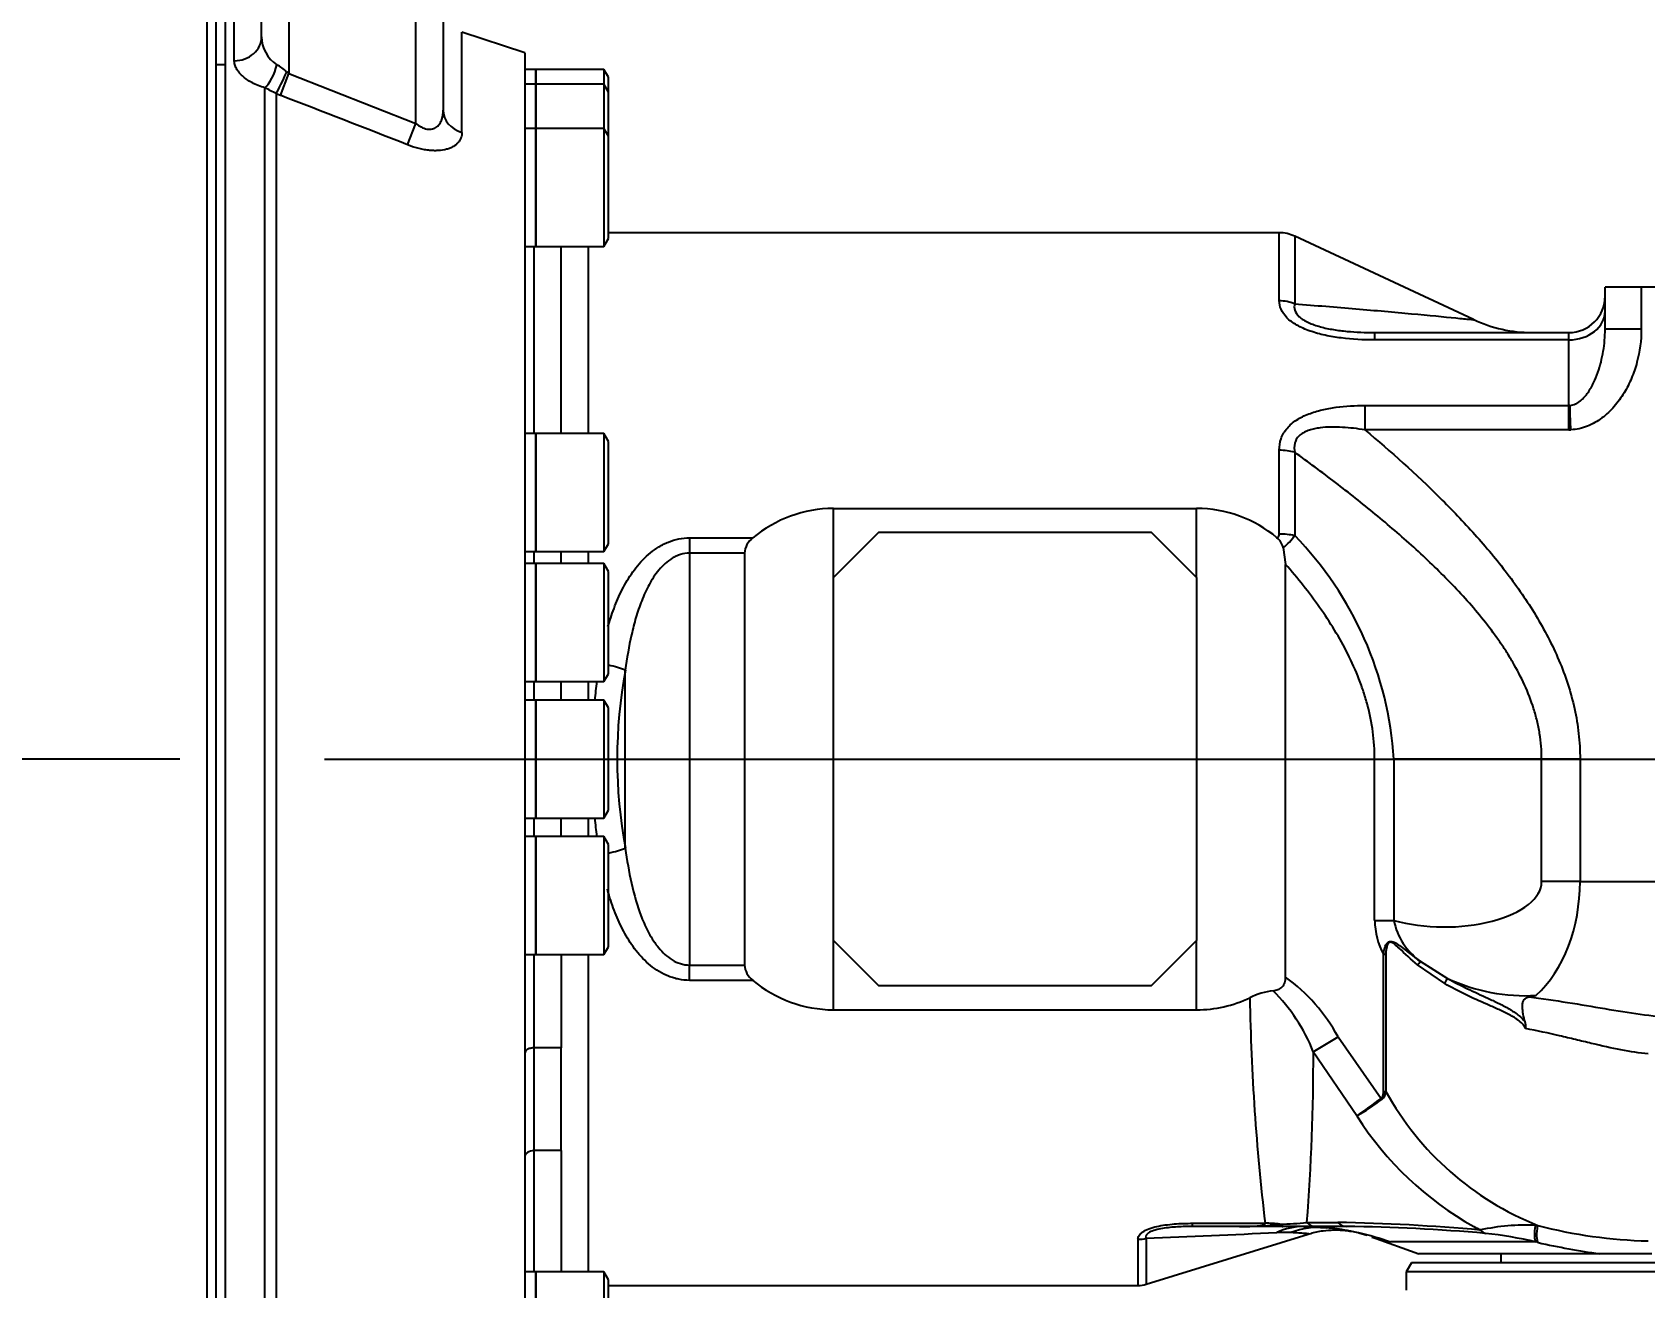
# Model space of a CAD drawing. Header units: millimetres. Extents: x 10462777 to 22643323, y 453826 to 1389191.
# Drawn here: x 11299085.8 to 11299266.3, y 583375.2 to 583515.8 of the extents above; entities that cross this region are included whole.
import ezdxf

# ---------------------------------------------------------------- set-up
doc = ezdxf.new("R2010")
doc.units = ezdxf.units.MM
doc.header["$LTSCALE"] = 200
doc.header["$MEASUREMENT"] = 0
doc.header["$PDMODE"] = 35
doc.header["$PDSIZE"] = -5
doc.linetypes.add('CENTER2', pattern=[1.125, 0.75, -0.125, 0.125, -0.125])
doc.linetypes.add('PHANTOM', pattern=[2.5, 1.25, -0.25, 0.25, -0.25, 0.25, -0.25])
doc.layers.get('0').update_dxf_attribs({"linetype": 'CONTINUOUS'})
doc.layers.get('DEFPOINTS').update_dxf_attribs({"linetype": 'CONTINUOUS'})
for name, color, linetype in [('$DDT_AUDIT_GENERATED_(276)', 7, 'CONTINUOUS'), ('A290-7324-X541', 7, 'CONTINUOUS'), ('A290-7329-X501', 7, 'CONTINUOUS'), ('DV1_DEFAULT', 7, 'CONTINUOUS'), ('LIBRL_A6-BA-8X35', 7, 'CONTINUOUS'), ('LIBRL_A97L-0001-', 7, 'CONTINUOUS')]:
    doc.layers.add(name, color=color, linetype=linetype)
doc.layers.add('LAYOUT', color=8, linetype='CONTINUOUS', lineweight=25)
doc.styles.get("Standard").update_dxf_attribs({"font": 'SYMBOL'})
doc.dimstyles.new('DS ROBOTEC', dxfattribs={"dimscale": 0, "dimtxt": 2.5, "dimasz": 2.5, "dimexe": 0.3, "dimexo": 0.3, "dimgap": 0.5, "dimtad": 1, "dimzin": 9, "dimdsep": 46, "dimtxsty": 'Standard', "dimblk": 'OPEN', "dimcen": 0, "dimclrd": 4, "dimclre": 4, "dimclrt": 110, "dimazin": 2, "dimtm": 1.5, "dimtfac": 1, "dimtmove": 0, "dimatfit": 3, "dimldrblk": 'OPEN', "dimfxl": 1, "dimtfill": 1, "dimtolj": 1, "dimlwd": -1, "dimlwe": -1, "dimarcsym": 0})

# ---------------------------------------------------------------- blocks, each defined once
blk = doc.blocks.new('r710ic')
at = {"layer": 'LAYOUT', "color": 3}
blk.add_circle((272041.37, 104232.63), 2050.12, dxfattribs=at)
blk = doc.blocks.new('A$C7DA30AB0')
at = {"layer": '$DDT_AUDIT_GENERATED_(276)', "color": 7, "linetype": 'Continuous', "ltscale": 25.4}
for p, q in [((4420.96, 2937.59, 0), (4420.96, 3114.38, 0)), ((4421.97, 2938.18, 0), (4421.97, 3113.79, 0)), ((4422.99, 3103.71, 0), (4421.97, 3103.71, 0)), ((4555.76, 2969.6, 0), (4555.17, 2968.58, 0)), ((4731.16, 2969.6, 0), (4555.76, 2969.6, 0)), ((4565.74, 2970.61, 0), (4565.74, 2969.6, 0)), ((4555.17, 2968.58, 0), (4555.17, 2966.55, 0)), ((4729.15, 2968.58, 0), (4555.17, 2968.58, 0))]:
    blk.add_line(p, q, dxfattribs=at)
at = {"layer": 'A290-7324-X541', "color": 7, "linetype": 'Continuous', "ltscale": 25.4}
for p, q in [((4496.14, 3051.39, 0), (4491.06, 3046.31, 0)), ((4496.14, 3051.39, 0), (4526.62, 3051.39, 0)), ((4531.7, 3046.31, 0), (4526.62, 3051.39, 0)), ((4491.06, 3005.67, 0), (4491.06, 3046.31, 0)), ((4531.7, 3046.31, 0), (4531.7, 3005.67, 0)), ((4491.06, 3005.67, 0), (4496.14, 3000.59, 0)), ((4526.62, 3000.59, 0), (4531.7, 3005.67, 0)), ((4526.62, 3000.59, 0), (4496.14, 3000.59, 0))]:
    blk.add_line(p, q, dxfattribs=at)
at = {"layer": 'A290-7329-X501', "color": 7, "linetype": 'Continuous', "ltscale": 25.4}
for p, q in [((4427.05, 3106.86, 0), (4427.05, 3114.38, 0)), ((4430.1, 3114.38, 0), (4430.1, 3102.74, 0)), ((4444.32, 3097.14, 0), (4444.32, 3114.38, 0)), ((4447.37, 3114.38, 0), (4447.37, 3098.65, 0)), ((4422.99, 3109.99, 0), (4422.99, 2941.98, 0)), ((4424, 3104.16, 0), (4424, 3109.99, 0)), ((4449.47, 3096.15, 0), (4449.47, 3107.36, 0)), ((4456.52, 3105.04, 0), (4449.47, 3107.36, 0)), ((4456.52, 3105.04, 0), (4456.52, 2946.93, 0)), ((4429.15, 3100.29, 0), (4430.1, 3102.74, 0)), ((4429.87, 3102.93, 0), (4430.1, 3102.74, 0)), ((4430.1, 3102.74, 0), (4444.32, 3097.14, 0)), ((4427.42, 2950.84, 0), (4427.42, 3101.13, 0)), ((4428.69, 3100.48, 0), (4428.69, 2951.49, 0)), ((4429.15, 3100.29, 0), (4428.69, 3100.48, 0)), ((4443.37, 3094.76, 0), (4444.32, 3097.14, 0)), ((4540.96, 3084.91, 0), (4465.86, 3084.91, 0)), ((4540.96, 3077.29, 0), (4540.96, 3084.91, 0)), ((4542.68, 3084.53, 0), (4542.68, 3076.95, 0)), ((4562.71, 3075.19, 0), (4542.68, 3084.53, 0)), ((4457.53, 3083.38, 0), (4457.53, 3062.43, 0)), ((4460.58, 3062.43, 0), (4460.58, 3083.38, 0)), ((4463.63, 3062.43, 0), (4463.63, 3083.38, 0)), ((4581.47, 3078.82, 0), (4577.42, 3078.82, 0)), ((4577.42, 3074.11, 0), (4577.42, 3078.82, 0)), ((4643.46, 3078.82, 0), (4581.47, 3078.82, 0)), ((4581.47, 3078.82, 0), (4581.47, 3074.11, 0)), ((4551.6, 3073.74, 0), (4551.6, 3072.91, 0)), ((4551.6, 3073.74, 0), (4573.36, 3073.74, 0)), ((4573.36, 3072.91, 0), (4573.36, 3073.74, 0)), ((4581.47, 3074.11, 0), (4577.42, 3074.11, 0)), ((4573.36, 3072.91, 0), (4551.6, 3072.91, 0)), ((4573.36, 3065.57, 0), (4573.36, 3072.91, 0)), ((4550.53, 3065.57, 0), (4550.53, 3062.84, 0)), ((4550.53, 3065.57, 0), (4573.36, 3065.57, 0)), ((4573.36, 3062.84, 0), (4573.36, 3065.57, 0)), ((4573.6, 3062.85, 0), (4573.48, 3065.58, 0)), ((4573.36, 3062.84, 0), (4550.53, 3062.84, 0)), ((4540.96, 3051.17, 0), (4540.96, 3060.57, 0)), ((4542.68, 3060.34, 0), (4542.68, 3051.01, 0)), ((4491.06, 3046.31, 0), (4491.06, 3054.05, 0)), ((4491.06, 3054.05, 0), (4531.7, 3054.05, 0)), ((4531.7, 3046.31, 0), (4531.7, 3054.05, 0)), ((4474.95, 3050.75, 0), (4474.95, 3049.04, 0)), ((4474.95, 3050.75, 0), (4482.04, 3050.75, 0)), ((4457.53, 3049.22, 0), (4457.53, 3047.87, 0)), ((4460.58, 3047.87, 0), (4460.58, 3049.22, 0)), ((4463.63, 3047.87, 0), (4463.63, 3049.22, 0)), ((4474.95, 3049.04, 0), (4474.95, 3002.93, 0)), ((4481.11, 3049.04, 0), (4474.95, 3049.04, 0)), ((4481.11, 3049.04, 0), (4481.11, 3002.93, 0)), ((4541.39, 3049.66, 0), (4541.66, 3047.79, 0)), ((4541.66, 3001.58, 0), (4541.66, 3047.79, 0)), ((4467.76, 3016.01, 0), (4467.76, 3035.96, 0)), ((4457.53, 3034.67, 0), (4457.53, 3032.59, 0)), ((4460.58, 3032.59, 0), (4460.58, 3034.67, 0)), ((4463.63, 3032.59, 0), (4463.63, 3034.67, 0)), ((4551.63, 3025.99, 0), (4553.78, 3025.99, 0)), ((4551.63, 3007.93, 0), (4551.63, 3025.99, 0)), ((4553.78, 3025.99, 0), (4553.78, 3007.93, 0)), ((4570.32, 3025.99, 0), (4553.78, 3025.99, 0)), ((4574.62, 3025.99, 0), (4570.32, 3025.99, 0)), ((4570.32, 3012.27, 0), (4570.32, 3025.99, 0)), ((4574.62, 3025.99, 0), (4574.62, 3012.27, 0)), ((4457.53, 3019.38, 0), (4457.53, 3017.31, 0)), ((4460.58, 3017.31, 0), (4460.58, 3019.38, 0)), ((4463.63, 3017.31, 0), (4463.63, 3019.38, 0)), ((4574.62, 3012.27, 0), (4570.32, 3012.27, 0)), ((4574.62, 3012.27, 0), (4602.74, 3012.27, 0)), ((4551.63, 3007.93, 0), (4553.78, 3007.93, 0)), ((4491.06, 2997.92, 0), (4491.06, 3005.67, 0)), ((4531.7, 2997.92, 0), (4531.7, 3005.67, 0)), ((4457.53, 3004.1, 0), (4457.53, 2993.66, 0)), ((4460.58, 3004.1, 0), (4460.58, 2993.66, 0)), ((4463.63, 2968.59, 0), (4463.63, 3004.1, 0)), ((4552.88, 3004.1, 0), (4552.62, 3004.1, 0)), ((4552.62, 2988.78, 0), (4552.62, 3004.1, 0)), ((4552.88, 3004.1, 0), (4552.88, 2988.78, 0)), ((4556.73, 3003.35, 0), (4559.79, 3001.43, 0)), ((4474.95, 3002.93, 0), (4481.11, 3002.93, 0)), ((4474.95, 3001.22, 0), (4474.95, 3002.93, 0)), ((4559.47, 3000.86, 0), (4556.44, 3002.95, 0)), ((4482.04, 3001.22, 0), (4474.95, 3001.22, 0)), ((4491.06, 2997.92, 0), (4531.7, 2997.92, 0)), ((4544.76, 2993.23, 0), (4547.54, 2994.88, 0)), ((4547.54, 2994.88, 0), (4552.37, 2988.01, 0)), ((4460.58, 2993.66, 0), (4457.53, 2993.66, 0)), ((4457.53, 2993.66, 0), (4457.53, 2982.16, 0)), ((4460.58, 2982.16, 0), (4460.58, 2993.66, 0)), ((4549.64, 2986.05, 0), (4544.76, 2993.23, 0)), ((4552.62, 2988.78, 0), (4552.88, 2988.78, 0)), ((4552.45, 2987.89, 0), (4552.37, 2988.01, 0)), ((4457.53, 2982.16, 0), (4457.53, 2968.59, 0)), ((4460.58, 2982.16, 0), (4457.53, 2982.16, 0)), ((4460.58, 2982.16, 0), (4460.58, 2968.59, 0)), ((4526.04, 2967.2, 0), (4544.19, 2972.81, 0)), ((4531.26, 2973.66, 0), (4531.26, 2974.02, 0)), ((4531.26, 2974.02, 0), (4539.37, 2974.02, 0)), ((4536.52, 2973.66, 0), (4531.26, 2973.66, 0)), ((4541.36, 2973.66, 0), (4536.52, 2973.66, 0)), ((4542.25, 2972.98, 0), (4540.67, 2972.98, 0)), ((4545, 2973.66, 0), (4541.36, 2973.66, 0)), ((4543.67, 2973.66, 0), (4546.22, 2973.52, 0)), ((4544.04, 2974.12, 0), (4547.5, 2974.12, 0)), ((4548.46, 2973.66, 0), (4545, 2973.66, 0)), ((4551.38, 2972.46, 0), (4556.59, 2970.61, 0)), ((4569.62, 2973.79, 0), (4569.88, 2973.78, 0)), ((4525.14, 2972.23, 0), (4525.14, 2967.06, 0)), ((4526.04, 2972.36, 0), (4526.04, 2967.2, 0)), ((4569.68, 2971.93, 0), (4553.41, 2971.93, 0)), ((4569.93, 2971.87, 0), (4569.68, 2971.93, 0)), ((4576.82, 2970.61, 0), (4556.59, 2970.61, 0)), ((4582.66, 2970.61, 0), (4576.82, 2970.61, 0)), ((4465.86, 2967.06, 0), (4525.14, 2967.06, 0))]:
    blk.add_line(p, q, dxfattribs=at)
for centre, radius, start, end in [((4430.81, 3106.87, 0), 3.76, 180.2192, 236.9274), ((4424.81, 3097.06, 0), 7.75, 49.2476, 59.3587), ((4404.4, 3054.82, 0), 51.72, 61.9933, 63.5717), ((3670.33, 1129.6, 0), 2111.74, 68.52665, 68.94078), ((4540.96, 3080.85, 0), 4.06, 65, 90), ((4573.36, 3077.8, 0), 4.06, 270, 0), ((4569.21, 3088.98, 0), 15.24, 244.8075, 269.9936), ((4657.76, 3060.5, 0), 84.43, 176.5509, 178.4063), ((4572.43, 3090.13, 0), 27.3, 271.9441, 272.4487), ((4491.13, 3039.88, 0), 14.17, 90.2807, 129.9058), ((4531.65, 3039.93, 0), 14.12, 50.162, 89.7831), ((4483.35, 3048.92, 0), 2.25, 125.7003, 176.9393), ((4539.4, 3049.18, 0), 2.05, 13.3734, 50.7326), ((4537.24, 3054.89, 0), 6.68, 308.4193, 324.4644), ((4514.35, 3023.47, 0), 39.51, 3.6485, 44.1878), ((4521.71, 3025.99, 0), 54.86, 169.5276, 190.4724), ((4560, 3008.06, 0), 8.37, 180.889, 208.1805), ((4561, 3009.35, 0), 7.36, 191.1267, 234.5524), ((4483.35, 3003.05, 0), 2.25, 183.0607, 234.2997), ((4529.75, 2985.21, 0), 20.25, 28.5302, 53.9962), ((4568.5, 3020.19, 0), 20.69, 245.0861, 273.3574), ((4491.13, 3012.09, 0), 14.17, 230.0942, 269.7193), ((4541.38, 2991.66, 0), 8.47, 97.5682, 116.0386), ((4526.07, 2985.81, 0), 20.11, 21.6455, 45.1259), ((4559.98, 3042.5, 0), 44.05, 281.6686, 282.7737), ((4531.69, 3011.81, 0), 13.89, 270.0615, 295.4741), ((4792.96, 3003.93, 0), 255.35, 181.0455, 186.7265), ((4566.38, 2995.98, 0), 2.17, 355.6484, 15.555), ((4308.96, 2992.59, 0), 235.81, 355.5072, 0.1548), ((4551.6, 2988.85, 0), 1.28, 311.446, 356.7167), ((4582.36, 3005.06, 0), 33.67, 208.9093, 248.2376), ((4523.42, 3025.53, 0), 47.39, 303.5903, 307.649), ((4534.35, 3012.5, 0), 30.55, 300.0184, 306.327), ((4580.8, 3005.86, 0), 36.93, 212.4399, 240.6809), ((4426.22, 5473.53, 0), 2503.16, 272.28544, 272.62048), ((4536.73, 3009.22, 0), 35.56, 269.6554, 276.9439), ((4540.23, 3009.71, 0), 35.8, 271.2768, 276.1061), ((4543.91, 2948.07, 0), 25.56, 79.1177, 84.8025), ((4544.4, 2950.98, 0), 22.61, 74.5283, 84.856), ((4543.1, 2740.41, 0), 233.75, 84.9994, 88.9227), ((4545.47, 2756.1, 0), 217.59, 85.1076, 89.2142), ((4544.54, 2952.43, 0), 21.17, 78.6011, 79.3194), ((4544.54, 2952.43, 0), 21.17, 72.8735, 74.4013), ((4554.92, 2981.91, 0), 10.09, 249.1101, 261.3844), ((4606.13, 3056.28, 0), 93.33, 242.2823, 242.8069), ((4568.55, 2950.11, 0), 23.71, 87.409, 102.3414), ((4558.52, 2923.64, 0), 49.56, 76.9881, 83.6181), ((4583.43, 3025.55, 0), 53.51, 255.3266, 268.7286), ((4588.33, 3053.38, 0), 83.56, 257.2796, 262.0791), ((4525.14, 2970.11, 0), 3.05, 270, 287.1985)]:
    blk.add_arc(centre, radius, start, end, dxfattribs=at)
at = {"layer": 'A290-7329-X501', "color": 7, "linetype": 'CENTER2', "ltscale": 25.4}
blk.add_arc((4544.54, 2952.43, 0), 21.17, 74.4013, 75.6694, dxfattribs=at)
at = {"layer": 'A290-7329-X501', "color": 7, "linetype": 'Continuous', "ltscale": 25.4}
for centre, major_axis, ratio, start_param, end_param in [((4424, 3106.86, 0), (-3.05, 0), 0.884433, 1.570796, 3.141593), ((4427.42, 3103.72, 0), (-0.88, -2.92), 0.424441, 0.62059, 1.698863), ((4429.64, 3102.93, 0), (-1.22, -2.79), 0.069843, 0.534932, 1.601298), ((4450.42, 3098.65, 0), (3.05, 0), 0.8623, 3.141593, 4.395333), ((4540.96, 3073.75, 0), (4.06, 0), 0.870544, 1.134464, 1.570796), ((4573.36, 3076.15, 0), (4.06, 0), 0.796296, 4.712389, 6.283185), ((4540.96, 3058.18, 0), (4.06, 0), 0.586793, 1.134464, 1.570796), ((4540.96, 3049.44, 0), (-4.06, 0), 0.427401, 4.276057, 4.712389), ((4464.89, 3035.96, 0), (-4, 0.74), 0.178831, 3.943512, 4.499705), ((4518.84, 3025.99, 0), (0, -58.93), 0.931034, 4.564566, 4.600084), ((4518.84, 3025.99, 0), (0, -58.93), 0.931034, 4.824694, 4.860212), ((4464.89, 3016.01, 0), (-4, -0.74), 0.178831, 1.78348, 2.339673), ((4559.43, 3012.27, 0), (-10.89, 0), 0.466308, 1.025205, 3.141593), ((4563.72, 3012.27, 0), (0, -15.24), 0.714836, 0.582364, 1.570796), ((4556.3, 3002.95, 0), (0.629, 0.798), 0.11188, 4.800254, 5.3218), ((4559.43, 3000.86, 0), (0.503, 0.883), 0.036846, 4.733385, 5.444228), ((4457.53, 2981.44, 0), (1.02, 0), 0.707107, 1.570796, 3.141593), ((4539.37, 2965.06, 0), (10.15, 0.55), 0.881535, 1.3597, 1.523452), ((4543.67, 2963.5, 0), (0, -10.16), 0.822114, 3.141593, 3.509499), ((4541.36, 2975.69, 0), (0, -2.03), 0.332888, 5.7716, 6.283185), ((4545.26, 2963.41, 0), (1.23, 10.09), 0.930434, 0.02821, 0.453537), ((4545, 2975.69, 0), (0, -2.03), 0.747591, 5.60131, 6.283185), ((4543.32, 2943.18, 0), (0, 30.48), 0.994149, 5.943893, 6.187344), ((4548.46, 2975.69, 0), (0, -2.03), 0.747591, 5.60131, 6.283185), ((4564.41, 2974.87, 0), (-0.15, -2.03), 0.700139, 5.674139, 6.115296), ((4570.23, 2973.84, 0), (-0.44, -1.98), 0.289595, 4.801791, 6.080083), ((4570.48, 2973.78, 0), (-0.44, -1.98), 0.292414, 4.777405, 6.079216), ((4525.14, 2975.01, 0), (3.05, 0), 0.91221, 4.712389, 5.01256)]:
    blk.add_ellipse(centre, major_axis=major_axis, ratio=ratio, start_param=start_param, end_param=end_param, dxfattribs=at)
for points, knots in [([(4427.42, 3101.13, 0), (4426.88, 3101.29, 0), (4426.4, 3101.49, 0), (4425.77, 3101.83, 0), (4425.57, 3101.95, 0), (4425.21, 3102.2, 0), (4425.05, 3102.33, 0), (4424.75, 3102.6, 0), (4424.62, 3102.74, 0), (4424.4, 3103.02, 0), (4424.31, 3103.16, 0), (4424.16, 3103.44, 0), (4424.1, 3103.59, 0), (4424.02, 3103.88, 0), (4424, 3104.02, 0), (4424, 3104.16, 0)], [0, 0, 0, 0, 0.25, 0.25, 0.375, 0.375, 0.5, 0.5, 0.625, 0.625, 0.75, 0.75, 0.875, 0.875, 1, 1, 1, 1]), ([(4444.32, 3097.14, 0), (4444.51, 3097, 0), (4444.71, 3096.86, 0), (4445.13, 3096.64, 0), (4445.34, 3096.56, 0), (4445.67, 3096.5, 0), (4445.77, 3096.49, 0), (4445.98, 3096.49, 0), (4446.08, 3096.5, 0), (4446.27, 3096.55, 0), (4446.35, 3096.58, 0), (4446.52, 3096.66, 0), (4446.59, 3096.71, 0), (4446.8, 3096.87, 0), (4446.91, 3097, 0), (4447.09, 3097.29, 0), (4447.16, 3097.44, 0), (4447.33, 3097.93, 0), (4447.37, 3098.28, 0), (4447.37, 3098.65, 0)], [0, 0, 0, 0, 0.125, 0.125, 0.25, 0.25, 0.3125, 0.3125, 0.375, 0.375, 0.4375, 0.4375, 0.5, 0.5, 0.625, 0.625, 0.75, 0.75, 1, 1, 1, 1]), ([(4449.47, 3096.15, 0), (4449.47, 3095.94, 0), (4449.44, 3095.74, 0), (4449.33, 3095.45, 0), (4449.29, 3095.36, 0), (4449.18, 3095.18, 0), (4449.12, 3095.09, 0), (4448.91, 3094.84, 0), (4448.73, 3094.69, 0), (4448.41, 3094.5, 0), (4448.29, 3094.44, 0), (4448.04, 3094.34, 0), (4447.9, 3094.29, 0), (4447.48, 3094.17, 0), (4447.16, 3094.12, 0), (4446.64, 3094.1, 0), (4446.46, 3094.09, 0), (4446.1, 3094.11, 0), (4445.91, 3094.12, 0), (4445.53, 3094.17, 0), (4445.34, 3094.2, 0), (4444.94, 3094.27, 0), (4444.75, 3094.32, 0), (4444.15, 3094.47, 0), (4443.76, 3094.6, 0), (4443.37, 3094.76, 0)], [0, 0, 0, 0, 0.125, 0.125, 0.1875, 0.1875, 0.25, 0.25, 0.375, 0.375, 0.4375, 0.4375, 0.5, 0.5, 0.625, 0.625, 0.6875, 0.6875, 0.75, 0.75, 0.8125, 0.8125, 0.875, 0.875, 1, 1, 1, 1]), ([(4551.6, 3072.91, 0), (4550.35, 3072.91, 0), (4549.11, 3072.97, 0), (4547.59, 3073.17, 0), (4547.29, 3073.21, 0), (4546.69, 3073.31, 0), (4546.39, 3073.37, 0), (4545.5, 3073.56, 0), (4544.94, 3073.72, 0), (4544.13, 3074, 0), (4543.87, 3074.1, 0), (4543.37, 3074.33, 0), (4543.14, 3074.44, 0), (4542.7, 3074.69, 0), (4542.5, 3074.82, 0), (4542.12, 3075.1, 0), (4541.95, 3075.25, 0), (4541.51, 3075.7, 0), (4541.29, 3076.02, 0), (4541.02, 3076.66, 0), (4540.96, 3076.98, 0), (4540.96, 3077.29, 0)], [0, 0, 0, 0, 0.25, 0.25, 0.3125, 0.3125, 0.375, 0.375, 0.5, 0.5, 0.5625, 0.5625, 0.625, 0.625, 0.6875, 0.6875, 0.75, 0.75, 0.875, 0.875, 1, 1, 1, 1]), ([(4542.68, 3076.95, 0), (4542.62, 3076.73, 0), (4542.61, 3076.49, 0), (4542.77, 3075.99, 0), (4542.93, 3075.74, 0), (4543.32, 3075.38, 0), (4543.48, 3075.27, 0), (4543.82, 3075.05, 0), (4544.01, 3074.95, 0), (4544.42, 3074.76, 0), (4544.64, 3074.68, 0), (4545.08, 3074.52, 0), (4545.32, 3074.45, 0), (4546.03, 3074.25, 0), (4546.53, 3074.15, 0), (4547.52, 3073.99, 0), (4548.03, 3073.92, 0), (4549.56, 3073.78, 0), (4550.58, 3073.74, 0), (4551.6, 3073.74, 0)], [0, 0, 0, 0, 0.125, 0.125, 0.25, 0.25, 0.3125, 0.3125, 0.375, 0.375, 0.4375, 0.4375, 0.5, 0.5, 0.625, 0.625, 0.75, 0.75, 1, 1, 1, 1]), ([(4542.68, 3076.95, 0), (4545.03, 3076.77, 0), (4547.32, 3076.59, 0), (4551.72, 3076.21, 0), (4553.83, 3076.03, 0), (4557.68, 3075.67, 0), (4559.41, 3075.5, 0), (4561.34, 3075.31, 0), (4561.87, 3075.26, 0), (4562.58, 3075.19, 0), (4562.77, 3075.17, 0), (4562.77, 3075.17, 0)], [0, 0, 0, 0, 0.125, 0.125, 0.25, 0.25, 0.375, 0.375, 0.4375, 0.4375, 0.4996679, 0.4996679, 0.4996679, 0.4996679]), ([(4573.48, 3065.58, 0), (4573.7, 3065.59, 0), (4573.91, 3065.65, 0), (4574.31, 3065.83, 0), (4574.49, 3065.95, 0), (4574.82, 3066.22, 0), (4574.98, 3066.37, 0), (4575.26, 3066.69, 0), (4575.39, 3066.85, 0), (4575.63, 3067.2, 0), (4575.74, 3067.38, 0), (4575.95, 3067.74, 0), (4576.04, 3067.92, 0), (4576.31, 3068.48, 0), (4576.47, 3068.87, 0), (4576.88, 3070.03, 0), (4577.08, 3070.84, 0), (4577.35, 3072.46, 0), (4577.42, 3073.28, 0), (4577.42, 3074.11, 0)], [0, 0, 0, 0, 0.0625, 0.0625, 0.125, 0.125, 0.1875, 0.1875, 0.25, 0.25, 0.3125, 0.3125, 0.375, 0.375, 0.5, 0.5, 0.75, 0.75, 1, 1, 1, 1]), ([(4581.47, 3074.11, 0), (4581.47, 3072.85, 0), (4581.31, 3071.62, 0), (4580.9, 3070.1, 0), (4580.81, 3069.8, 0), (4580.61, 3069.21, 0), (4580.5, 3068.92, 0), (4580.14, 3068.06, 0), (4579.86, 3067.51, 0), (4579.38, 3066.71, 0), (4579.21, 3066.45, 0), (4578.84, 3065.95, 0), (4578.64, 3065.7, 0), (4578.03, 3064.99, 0), (4577.58, 3064.55, 0), (4576.82, 3063.99, 0), (4576.56, 3063.81, 0), (4576.01, 3063.5, 0), (4575.73, 3063.37, 0), (4575.15, 3063.14, 0), (4574.84, 3063.04, 0), (4574.23, 3062.91, 0), (4573.91, 3062.87, 0), (4573.6, 3062.85, 0)], [0, 0, 0, 0, 0.25, 0.25, 0.3125, 0.3125, 0.375, 0.375, 0.5, 0.5, 0.5625, 0.5625, 0.625, 0.625, 0.75, 0.75, 0.8125, 0.8125, 0.875, 0.875, 0.9375, 0.9375, 1, 1, 1, 1]), ([(4540.96, 3060.57, 0), (4540.96, 3061.01, 0), (4541.02, 3061.44, 0), (4541.23, 3062.06, 0), (4541.33, 3062.27, 0), (4541.55, 3062.65, 0), (4541.67, 3062.84, 0), (4541.97, 3063.19, 0), (4542.13, 3063.36, 0), (4542.49, 3063.67, 0), (4542.69, 3063.81, 0), (4543.1, 3064.08, 0), (4543.32, 3064.2, 0), (4543.77, 3064.43, 0), (4544.01, 3064.53, 0), (4544.73, 3064.81, 0), (4545.23, 3064.96, 0), (4546.25, 3065.2, 0), (4546.78, 3065.3, 0), (4548.38, 3065.52, 0), (4549.45, 3065.57, 0), (4550.53, 3065.57, 0)], [0, 0, 0, 0, 0.125, 0.125, 0.1875, 0.1875, 0.25, 0.25, 0.3125, 0.3125, 0.375, 0.375, 0.4375, 0.4375, 0.5, 0.5, 0.625, 0.625, 0.75, 0.75, 1, 1, 1, 1]), ([(4550.53, 3062.84, 0), (4549.7, 3062.98, 0), (4548.86, 3063.08, 0), (4547.6, 3063.15, 0), (4547.18, 3063.16, 0), (4546.35, 3063.15, 0), (4545.93, 3063.12, 0), (4545.31, 3063.04, 0), (4545.11, 3063.01, 0), (4544.71, 3062.93, 0), (4544.51, 3062.87, 0), (4544.13, 3062.75, 0), (4543.95, 3062.68, 0), (4543.61, 3062.5, 0), (4543.44, 3062.39, 0), (4543.16, 3062.16, 0), (4543.03, 3062.02, 0), (4542.83, 3061.72, 0), (4542.76, 3061.57, 0), (4542.66, 3061.23, 0), (4542.64, 3061.05, 0), (4542.63, 3060.7, 0), (4542.65, 3060.52, 0), (4542.68, 3060.34, 0)], [0, 0, 0, 0, 0.25, 0.25, 0.375, 0.375, 0.5, 0.5, 0.5625, 0.5625, 0.625, 0.625, 0.6875, 0.6875, 0.75, 0.75, 0.8125, 0.8125, 0.875, 0.875, 0.9375, 0.9375, 1, 1, 1, 1]), ([(4550.53, 3062.84, 0), (4553.44, 3060.41, 0), (4556.26, 3057.9, 0), (4560.27, 3053.91, 0), (4561.58, 3052.55, 0), (4563.47, 3050.44, 0), (4564.09, 3049.72, 0), (4565.3, 3048.26, 0), (4565.89, 3047.52, 0), (4567.61, 3045.25, 0), (4568.68, 3043.7, 0), (4570.15, 3041.27, 0), (4570.61, 3040.45, 0), (4571.48, 3038.77, 0), (4571.88, 3037.91, 0), (4573, 3035.28, 0), (4573.59, 3033.48, 0), (4574.2, 3030.72, 0), (4574.35, 3029.79, 0), (4574.56, 3027.9, 0), (4574.62, 3026.94, 0), (4574.62, 3025.99, 0)], [0, 0, 0, 0, 0.25, 0.25, 0.375, 0.375, 0.4375, 0.4375, 0.5, 0.5, 0.625, 0.625, 0.6875, 0.6875, 0.75, 0.75, 0.875, 0.875, 0.9375, 0.9375, 1, 1, 1, 1]), ([(4570.32, 3025.99, 0), (4570.32, 3026.95, 0), (4570.24, 3027.91, 0), (4570.02, 3029.32, 0), (4569.92, 3029.79, 0), (4569.7, 3030.72, 0), (4569.57, 3031.19, 0), (4568.85, 3033.48, 0), (4568.04, 3035.2, 0), (4566.84, 3037.25, 0), (4566.59, 3037.66, 0), (4566.07, 3038.46, 0), (4565.8, 3038.86, 0), (4564.98, 3040.04, 0), (4564.41, 3040.8, 0), (4562.64, 3043.02, 0), (4561.38, 3044.42, 0), (4558.76, 3047.13, 0), (4557.4, 3048.43, 0), (4554.6, 3050.97, 0), (4553.16, 3052.2, 0), (4550.24, 3054.61, 0), (4548.75, 3055.79, 0), (4545.74, 3058.1, 0), (4544.21, 3059.23, 0), (4542.68, 3060.34, 0)], [0, 0, 0, 0, 0.0625, 0.0625, 0.09375, 0.09375, 0.125, 0.125, 0.25, 0.25, 0.28125, 0.28125, 0.3125, 0.3125, 0.375, 0.375, 0.5, 0.5, 0.625, 0.625, 0.75, 0.75, 0.875, 0.875, 1, 1, 1, 1]), ([(4465.82, 3040.82, 0), (4465.86, 3040.96, 0), (4465.91, 3041.1, 0), (4466.17, 3041.97, 0), (4466.42, 3042.69, 0), (4466.99, 3044.1, 0), (4467.32, 3044.8, 0), (4467.87, 3045.81, 0), (4468.07, 3046.14, 0), (4468.49, 3046.79, 0), (4468.71, 3047.1, 0), (4469.19, 3047.71, 0), (4469.44, 3048.01, 0), (4469.98, 3048.57, 0), (4470.27, 3048.83, 0), (4470.87, 3049.32, 0), (4471.18, 3049.55, 0), (4471.69, 3049.86, 0), (4471.86, 3049.95, 0), (4472.22, 3050.13, 0), (4472.4, 3050.21, 0), (4472.96, 3050.44, 0), (4473.34, 3050.55, 0), (4474.13, 3050.71, 0), (4474.54, 3050.75, 0), (4474.95, 3050.75, 0)], [0.226441, 0.226441, 0.226441, 0.226441, 0.25, 0.25, 0.375, 0.375, 0.5, 0.5, 0.5625, 0.5625, 0.625, 0.625, 0.6875, 0.6875, 0.75, 0.75, 0.8125, 0.8125, 0.84375, 0.84375, 0.875, 0.875, 0.9375, 0.9375, 1, 1, 1, 1]), ([(4540.7, 3050.77, 0), (4540.74, 3050.79, 0), (4540.78, 3050.8, 0), (4540.85, 3050.86, 0), (4540.88, 3050.89, 0), (4540.95, 3051, 0), (4540.96, 3051.09, 0), (4540.96, 3051.17, 0)], [0, 0, 0, 0, 0.25, 0.25, 0.5, 0.5, 1, 1, 1, 1]), ([(4474.95, 3049.04, 0), (4474.6, 3049.04, 0), (4474.27, 3048.99, 0), (4473.78, 3048.84, 0), (4473.62, 3048.78, 0), (4473.31, 3048.64, 0), (4473.16, 3048.56, 0), (4472.73, 3048.3, 0), (4472.46, 3048.09, 0), (4471.96, 3047.65, 0), (4471.74, 3047.41, 0), (4471.31, 3046.9, 0), (4471.11, 3046.63, 0), (4470.75, 3046.08, 0), (4470.58, 3045.8, 0), (4470.11, 3044.93, 0), (4469.84, 3044.33, 0), (4469.35, 3043.1, 0), (4469.14, 3042.47, 0), (4468.76, 3041.2, 0), (4468.6, 3040.55, 0), (4468.16, 3038.61, 0), (4467.94, 3037.29, 0), (4467.76, 3035.96, 0)], [0, 0, 0, 0, 0.0625, 0.0625, 0.09375, 0.09375, 0.125, 0.125, 0.1875, 0.1875, 0.25, 0.25, 0.3125, 0.3125, 0.375, 0.375, 0.5, 0.5, 0.625, 0.625, 0.75, 0.75, 1, 1, 1, 1]), ([(4551.63, 3025.99, 0), (4551.63, 3028.05, 0), (4551.35, 3030.07, 0), (4550.7, 3032.53, 0), (4550.55, 3033.02, 0), (4550.23, 3033.99, 0), (4550.06, 3034.48, 0), (4549.5, 3035.92, 0), (4549.08, 3036.85, 0), (4547.71, 3039.58, 0), (4546.64, 3041.31, 0), (4544.88, 3043.81, 0), (4544.26, 3044.62, 0), (4542.99, 3046.23, 0), (4542.33, 3047.02, 0), (4541.66, 3047.79, 0)], [0, 0, 0, 0, 0.25, 0.25, 0.3125, 0.3125, 0.375, 0.375, 0.5, 0.5, 0.75, 0.75, 0.875, 0.875, 1, 1, 1, 1]), ([(4467.76, 3016.01, 0), (4467.94, 3014.68, 0), (4468.16, 3013.37, 0), (4468.74, 3010.8, 0), (4469.1, 3009.53, 0), (4469.81, 3007.7, 0), (4470.08, 3007.1, 0), (4470.56, 3006.22, 0), (4470.73, 3005.93, 0), (4471.09, 3005.37, 0), (4471.29, 3005.1, 0), (4471.72, 3004.59, 0), (4471.95, 3004.34, 0), (4472.44, 3003.89, 0), (4472.71, 3003.69, 0), (4473.29, 3003.33, 0), (4473.6, 3003.19, 0), (4474.09, 3003.04, 0), (4474.26, 3003, 0), (4474.6, 3002.94, 0), (4474.78, 3002.93, 0), (4474.95, 3002.93, 0)], [0, 0, 0, 0, 0.25, 0.25, 0.5, 0.5, 0.625, 0.625, 0.6875, 0.6875, 0.75, 0.75, 0.8125, 0.8125, 0.875, 0.875, 0.9375, 0.9375, 0.96875, 0.96875, 1, 1, 1, 1]), ([(4474.95, 3001.22, 0), (4474.54, 3001.22, 0), (4474.14, 3001.26, 0), (4473.56, 3001.38, 0), (4473.36, 3001.43, 0), (4472.98, 3001.54, 0), (4472.79, 3001.61, 0), (4472.23, 3001.83, 0), (4471.88, 3002, 0), (4471.2, 3002.41, 0), (4470.88, 3002.64, 0), (4469.98, 3003.37, 0), (4469.45, 3003.93, 0), (4468.5, 3005.14, 0), (4468.08, 3005.78, 0), (4467.35, 3007.12, 0), (4467.02, 3007.81, 0), (4466.44, 3009.23, 0), (4466.18, 3009.97, 0), (4465.88, 3010.95, 0), (4465.81, 3011.19, 0), (4465.75, 3011.42, 0)], [0, 0, 0, 0, 0.0625, 0.0625, 0.09375, 0.09375, 0.125, 0.125, 0.1875, 0.1875, 0.25, 0.25, 0.375, 0.375, 0.5, 0.5, 0.625, 0.625, 0.75, 0.75, 0.7899547, 0.7899547, 0.7899547, 0.7899547]), ([(4552.62, 3004.1, 0), (4552.64, 3004.35, 0), (4552.68, 3004.6, 0), (4552.83, 3005.07, 0), (4552.93, 3005.31, 0), (4553.21, 3005.54, 0), (4553.33, 3005.58, 0), (4553.57, 3005.57, 0), (4553.69, 3005.53, 0), (4554.02, 3005.39, 0), (4554.22, 3005.25, 0), (4555.19, 3004.54, 0), (4555.94, 3003.91, 0), (4556.73, 3003.35, 0)], [0, 0, 0, 0, 0.125, 0.125, 0.25, 0.25, 0.3125, 0.3125, 0.375, 0.375, 0.5, 0.5, 1, 1, 1, 1]), ([(4556.44, 3002.95, 0), (4555.72, 3003.54, 0), (4555.04, 3004.19, 0), (4554.2, 3004.98, 0), (4554.03, 3005.14, 0), (4553.75, 3005.35, 0), (4553.65, 3005.41, 0), (4553.44, 3005.49, 0), (4553.31, 3005.49, 0), (4553.03, 3005.29, 0), (4552.98, 3005.03, 0), (4552.9, 3004.57, 0), (4552.88, 3004.34, 0), (4552.88, 3004.1, 0)], [0, 0, 0, 0, 0.5, 0.5, 0.625, 0.625, 0.6875, 0.6875, 0.75, 0.75, 0.875, 0.875, 1, 1, 1, 1]), ([(4540.26, 3000.06, 0), (4540.45, 3000.08, 0), (4540.63, 3000.12, 0), (4540.9, 3000.22, 0), (4540.98, 3000.26, 0), (4541.14, 3000.36, 0), (4541.22, 3000.42, 0), (4541.35, 3000.56, 0), (4541.41, 3000.64, 0), (4541.5, 3000.81, 0), (4541.54, 3000.9, 0), (4541.63, 3001.18, 0), (4541.66, 3001.38, 0), (4541.66, 3001.58, 0)], [0, 0, 0, 0, 0.25, 0.25, 0.375, 0.375, 0.5, 0.5, 0.625, 0.625, 0.75, 0.75, 1, 1, 1, 1]), ([(4559.79, 3001.43, 0), (4560.52, 3001.03, 0), (4561.26, 3000.65, 0), (4562.78, 2999.92, 0), (4563.55, 2999.57, 0), (4564.69, 2999.04, 0), (4565.07, 2998.86, 0), (4565.81, 2998.5, 0), (4566.18, 2998.31, 0), (4566.9, 2997.9, 0), (4567.25, 2997.68, 0), (4567.91, 2997.17, 0), (4568.21, 2996.9, 0), (4568.46, 2996.56, 0)], [0, 0, 0, 0, 0.25, 0.25, 0.5, 0.5, 0.625, 0.625, 0.75, 0.75, 0.875, 0.875, 1, 1, 1, 1]), ([(4568.53, 2995.81, 0), (4568.44, 2996.02, 0), (4568.31, 2996.19, 0), (4568.02, 2996.51, 0), (4567.85, 2996.65, 0), (4567.33, 2997.04, 0), (4566.95, 2997.25, 0), (4566.18, 2997.65, 0), (4565.78, 2997.83, 0), (4564.98, 2998.19, 0), (4564.58, 2998.37, 0), (4563.38, 2998.89, 0), (4562.57, 2999.24, 0), (4561, 3000.01, 0), (4560.22, 3000.41, 0), (4559.47, 3000.86, 0)], [0, 0, 0, 0, 0.0625, 0.0625, 0.125, 0.125, 0.25, 0.25, 0.375, 0.375, 0.5, 0.5, 0.75, 0.75, 1, 1, 1, 1]), ([(4568.46, 2996.56, 0), (4568.38, 2996.85, 0), (4568.31, 2997.14, 0), (4568.21, 2997.7, 0), (4568.17, 2997.97, 0), (4568.17, 2998.36, 0), (4568.17, 2998.48, 0), (4568.2, 2998.72, 0), (4568.23, 2998.83, 0), (4568.33, 2999.04, 0), (4568.4, 2999.13, 0), (4568.61, 2999.28, 0), (4568.74, 2999.33, 0), (4568.88, 2999.36, 0)], [0, 0, 0, 0, 0.25, 0.25, 0.5, 0.5, 0.625, 0.625, 0.75, 0.75, 0.875, 0.875, 1, 1, 1, 1]), ([(4568.88, 2999.36, 0), (4570.36, 2999.19, 0), (4571.81, 2998.97, 0), (4574.64, 2998.53, 0), (4576.02, 2998.29, 0), (4578.74, 2997.83, 0), (4580.06, 2997.61, 0), (4582.66, 2997.26, 0), (4583.91, 2997.12, 0), (4585.11, 2997.06, 0)], [0, 0, 0, 0, 0.25, 0.25, 0.5, 0.5, 0.75, 0.75, 1, 1, 1, 1]), ([(4582.24, 2993, 0), (4581.28, 2993.07, 0), (4580.26, 2993.22, 0), (4578.14, 2993.63, 0), (4577.04, 2993.88, 0), (4575.3, 2994.3, 0), (4574.72, 2994.44, 0), (4573.53, 2994.73, 0), (4572.92, 2994.87, 0), (4571.09, 2995.3, 0), (4569.83, 2995.58, 0), (4568.53, 2995.81, 0)], [0, 0, 0, 0, 0.25, 0.25, 0.5, 0.5, 0.625, 0.625, 0.75, 0.75, 1, 1, 1, 1]), ([(4457.53, 2993.66, 0), (4457.38, 2993.66, 0), (4457.24, 2993.64, 0), (4456.98, 2993.57, 0), (4456.87, 2993.52, 0), (4456.6, 2993.35, 0), (4456.52, 2993.21, 0), (4456.52, 2993.07, 0)], [0, 0, 0, 0, 0.25, 0.25, 0.5, 0.5, 1, 1, 1, 1]), ([(4552.37, 2988.01, 0), (4552.42, 2988.05, 0), (4552.47, 2988.1, 0), (4552.54, 2988.23, 0), (4552.56, 2988.29, 0), (4552.61, 2988.5, 0), (4552.62, 2988.64, 0), (4552.62, 2988.78, 0)], [0, 0, 0, 0, 0.25, 0.25, 0.5, 0.5, 1, 1, 1, 1]), ([(4525.14, 2972.23, 0), (4525.14, 2972.37, 0), (4525.18, 2972.52, 0), (4525.31, 2972.73, 0), (4525.37, 2972.8, 0), (4525.51, 2972.94, 0), (4525.59, 2973, 0), (4525.87, 2973.19, 0), (4526.1, 2973.31, 0), (4526.63, 2973.51, 0), (4526.93, 2973.6, 0), (4527.55, 2973.74, 0), (4527.87, 2973.79, 0), (4528.53, 2973.88, 0), (4528.87, 2973.92, 0), (4529.88, 2974, 0), (4530.57, 2974.02, 0), (4531.26, 2974.02, 0)], [0, 0, 0, 0, 0.125, 0.125, 0.1875, 0.1875, 0.25, 0.25, 0.375, 0.375, 0.5, 0.5, 0.625, 0.625, 0.75, 0.75, 1, 1, 1, 1]), ([(4531.26, 2973.66, 0), (4530.69, 2973.66, 0), (4530.13, 2973.65, 0), (4529.28, 2973.6, 0), (4529, 2973.58, 0), (4528.43, 2973.52, 0), (4528.15, 2973.49, 0), (4527.6, 2973.4, 0), (4527.33, 2973.34, 0), (4526.83, 2973.2, 0), (4526.6, 2973.11, 0), (4526.34, 2972.97, 0), (4526.26, 2972.91, 0), (4526.14, 2972.8, 0), (4526.1, 2972.74, 0), (4526.01, 2972.57, 0), (4526.01, 2972.46, 0), (4526.04, 2972.36, 0)], [0, 0, 0, 0, 0.25, 0.25, 0.375, 0.375, 0.5, 0.5, 0.625, 0.625, 0.75, 0.75, 0.8125, 0.8125, 0.875, 0.875, 1, 1, 1, 1]), ([(4536.52, 2973.66, 0), (4536.79, 2973.66, 0), (4537.06, 2973.67, 0), (4537.6, 2973.68, 0), (4537.87, 2973.69, 0), (4538.39, 2973.72, 0), (4538.65, 2973.74, 0), (4539.01, 2973.8, 0), (4539.12, 2973.83, 0), (4539.27, 2973.88, 0), (4539.31, 2973.91, 0), (4539.37, 2973.96, 0), (4539.38, 2973.99, 0), (4539.37, 2974.02, 0)], [0, 0, 0, 0, 0.25, 0.25, 0.5, 0.5, 0.75, 0.75, 0.875, 0.875, 0.9375, 0.9375, 1, 1, 1, 1]), ([(4544.25, 2972.83, 0), (4544.25, 2972.83, 0), (4544.21, 2972.84, 0), (4544.06, 2972.85, 0), (4543.94, 2972.87, 0), (4543.68, 2972.89, 0), (4543.59, 2972.89, 0), (4543.37, 2972.91, 0), (4543.26, 2972.92, 0), (4542.88, 2972.94, 0), (4542.58, 2972.96, 0), (4542.25, 2972.98, 0)], [0.501001, 0.501001, 0.501001, 0.501001, 0.625, 0.625, 0.75, 0.75, 0.8125, 0.8125, 0.875, 0.875, 1, 1, 1, 1]), ([(4544.2, 2972.79, 0), (4544.3, 2972.83, 0), (4544.8, 2973.03, 0), (4545.79, 2973.2, 0), (4546.98, 2973.3, 0), (4547.92, 2973.27, 0), (4548.53, 2973.21, 0), (4548.85, 2973.16, 0), (4548.97, 2973.14, 0), (4549.03, 2973.13, 0), (4549.07, 2973.12, 0), (4549.08, 2973.12, 0), (4549.07, 2973.12, 0)], [0, 0, 0, 0, 0.020711, 0.1215909, 0.2073101, 0.2754127, 0.3218225, 0.3389652, 0.3500038, 0.3606448, 0.376336, 0.396155, 0.396155, 0.396155, 0.396155])]:
    blk.add_open_spline(points, degree=3, knots=knots, dxfattribs=at)
blk.add_open_spline([(4573.48, 3065.58, 0), (4573.42, 3065.57, 0), (4573.36, 3065.57, 0)], degree=2, dxfattribs=at)
at = {"layer": 'DV1_DEFAULT', "color": 1, "linetype": 'CENTER2', "ltscale": 7}
for p, q in [((5992.89, 3025.99, 0), (0, 3025.99, 0)), ((59.09, 3025.99, 0), (6051.98, 3025.99, 0))]:
    blk.add_line(p, q, dxfattribs=at)
at = {"layer": 'LAYOUT', "color": 6, "linetype": 'PHANTOM'}
blk.add_circle((3030.45, 3025.99, 0), 2693.02, dxfattribs=at)
at = {"layer": 'LIBRL_A6-BA-8X35', "color": 7, "linetype": 'Continuous', "ltscale": 25.4}
for p, q in [((4465.36, 3103.2, 0), (4457.74, 3103.2, 0)), ((4457.74, 3103.2, 0), (4457.74, 3101.53, 0)), ((4465.86, 3102.32, 0), (4465.36, 3103.2, 0)), ((4465.36, 3103.2, 0), (4465.36, 3101.53, 0)), ((4465.36, 3101.53, 0), (4457.74, 3101.53, 0)), ((4457.74, 3101.53, 0), (4457.74, 3096.59, 0)), ((4465.86, 3100.65, 0), (4465.36, 3101.53, 0)), ((4465.36, 3101.53, 0), (4465.36, 3096.59, 0)), ((4465.86, 3100.65, 0), (4465.86, 3102.32, 0)), ((4465.86, 3095.71, 0), (4465.86, 3100.65, 0)), ((4465.36, 3096.59, 0), (4457.74, 3096.59, 0)), ((4457.74, 3096.59, 0), (4457.74, 3083.38, 0)), ((4465.86, 3095.71, 0), (4465.36, 3096.59, 0)), ((4465.36, 3096.59, 0), (4465.36, 3083.38, 0)), ((4465.86, 3084.26, 0), (4465.86, 3095.71, 0)), ((4457.74, 3083.38, 0), (4465.36, 3083.38, 0)), ((4465.36, 3083.38, 0), (4465.86, 3084.26, 0)), ((4465.36, 3062.43, 0), (4457.74, 3062.43, 0)), ((4457.74, 3062.43, 0), (4457.74, 3049.22, 0)), ((4465.36, 3062.43, 0), (4465.36, 3049.22, 0)), ((4465.86, 3061.55, 0), (4465.36, 3062.43, 0)), ((4465.86, 3050.1, 0), (4465.86, 3061.55, 0)), ((4465.36, 3049.22, 0), (4465.86, 3050.1, 0)), ((4457.74, 3049.22, 0), (4465.36, 3049.22, 0)), ((4465.36, 3047.87, 0), (4457.74, 3047.87, 0)), ((4457.74, 3047.87, 0), (4457.74, 3034.67, 0)), ((4465.86, 3046.99, 0), (4465.36, 3047.87, 0)), ((4465.36, 3047.87, 0), (4465.36, 3034.67, 0)), ((4465.86, 3035.55, 0), (4465.86, 3046.99, 0)), ((4457.74, 3034.67, 0), (4465.36, 3034.67, 0)), ((4465.36, 3034.67, 0), (4465.86, 3035.55, 0)), ((4465.36, 3032.59, 0), (4457.74, 3032.59, 0)), ((4457.74, 3032.59, 0), (4457.74, 3019.38, 0)), ((4465.86, 3031.71, 0), (4465.36, 3032.59, 0)), ((4465.36, 3032.59, 0), (4465.36, 3019.38, 0)), ((4465.86, 3020.26, 0), (4465.86, 3031.71, 0)), ((4457.74, 3019.38, 0), (4465.36, 3019.38, 0)), ((4465.36, 3019.38, 0), (4465.86, 3020.26, 0)), ((4465.36, 3017.31, 0), (4457.74, 3017.31, 0)), ((4457.74, 3017.31, 0), (4457.74, 3004.1, 0)), ((4465.36, 3017.31, 0), (4465.36, 3004.1, 0)), ((4465.86, 3016.43, 0), (4465.36, 3017.31, 0)), ((4465.86, 3004.98, 0), (4465.86, 3016.43, 0)), ((4465.36, 3004.1, 0), (4465.86, 3004.98, 0)), ((4457.74, 3004.1, 0), (4465.36, 3004.1, 0)), ((4465.36, 2968.59, 0), (4457.74, 2968.59, 0)), ((4457.74, 2968.59, 0), (4457.74, 2955.39, 0)), ((4465.86, 2967.71, 0), (4465.36, 2968.59, 0)), ((4465.36, 2968.59, 0), (4465.36, 2955.39, 0)), ((4465.86, 2956.27, 0), (4465.86, 2967.71, 0))]:
    blk.add_line(p, q, dxfattribs=at)
at = {"layer": 'LIBRL_A97L-0001-', "color": 7, "linetype": 'Continuous', "ltscale": 25.4}
for p, q in [((4457.74, 3103.2, 0), (4456.52, 3103.2, 0)), ((4457.74, 3101.53, 0), (4457.74, 3103.2, 0)), ((4457.74, 3101.53, 0), (4456.52, 3101.53, 0)), ((4457.74, 3096.59, 0), (4457.74, 3101.53, 0)), ((4457.74, 3096.59, 0), (4456.52, 3096.59, 0)), ((4457.74, 3083.38, 0), (4457.74, 3096.59, 0)), ((4456.52, 3083.38, 0), (4457.74, 3083.38, 0)), ((4457.74, 3062.43, 0), (4456.52, 3062.43, 0)), ((4457.74, 3049.22, 0), (4457.74, 3062.43, 0)), ((4456.52, 3049.22, 0), (4457.74, 3049.22, 0)), ((4457.74, 3047.87, 0), (4456.52, 3047.87, 0)), ((4457.74, 3034.67, 0), (4457.74, 3047.87, 0)), ((4456.52, 3034.67, 0), (4457.74, 3034.67, 0)), ((4457.74, 3032.59, 0), (4456.52, 3032.59, 0)), ((4457.74, 3019.38, 0), (4457.74, 3032.59, 0)), ((4456.52, 3019.38, 0), (4457.74, 3019.38, 0)), ((4457.74, 3017.31, 0), (4456.52, 3017.31, 0)), ((4457.74, 3004.1, 0), (4457.74, 3017.31, 0)), ((4456.52, 3004.1, 0), (4457.74, 3004.1, 0)), ((4457.74, 2968.59, 0), (4456.52, 2968.59, 0)), ((4457.74, 2955.39, 0), (4457.74, 2968.59, 0))]:
    blk.add_line(p, q, dxfattribs=at)
blk = doc.blocks.new('_OPEN')
at = {"color": 0, "linetype": 'ByBlock'}
for p, q in [((-1, 0.1667), (0, 0)), ((0, 0), (-1, -0.1667)), ((0, 0), (-1, 0))]:
    blk.add_line(p, q, dxfattribs=at)
blk = doc.blocks.new('*D268')
at = {"color": 4, "linetype": 'ByBlock', "ltscale": 10, "transparency": 16777216}
for p, q in [((11298559.25, 584536.53), (11298559.25, 584230.76)), ((11298807.86, 582789.32), (11298807.86, 584272.76)), ((11298384.25, 584251.76), (11298209.25, 584251.76)), ((11298807.86, 584251.76), (11298559.25, 584251.76)), ((11298982.86, 584251.76), (11299157.86, 584251.76))]:
    blk.add_line(p, q, dxfattribs=at)
at = {"layer": 'DEFPOINTS', "color": 0, "ltscale": 10, "transparency": 16777216}
for p in [(11298559.25, 584557.53, 0), (11298559.25, 584251.76), (11298807.86, 582768.32, 0)]:
    blk.add_point(p, dxfattribs=at)
at = {"color": 4, "ltscale": 10, "transparency": 16777216, "xscale": 175, "yscale": 175, "zscale": 175}
blk.add_blockref('_OPEN', (11298559.25, 584251.76), dxfattribs=at)
at = {"color": 4, "ltscale": 10, "transparency": 16777216, "xscale": 175, "yscale": 175, "zscale": 175, "rotation": 180}
blk.add_blockref('_OPEN', (11298807.86, 584251.76), dxfattribs=at)
at = {"color": 110, "ltscale": 10, "transparency": 16777216, "insert": (11298683.55, 584411.03), "char_height": 175, "attachment_point": 5, "bg_fill": 3, "box_fill_scale": 1.25, "bg_fill_color": 256, "bg_fill_true_color": 13158600, "bg_fill_transparency": 0}
blk.add_mtext('\\A1;249', dxfattribs=at)

msp = doc.modelspace()

# ---------------------------------------------------------------- block references
at = {"ltscale": 10}
msp.add_blockref('A$C7DA30AB0', (11294684.4077, 580408.4363, 0), dxfattribs=at)
at = {"layer": 'LAYOUT', "color": 2, "rotation": 270}
msp.add_blockref('r710ic', (11195875.24796, 856316.46559, 0), dxfattribs=at)

# ---------------------------------------------------------------- next in the draw order: dimensions: what is measured, and where the dimension line sits
at = {"ltscale": 10}
dim = msp.add_linear_dim(base=(11298559.24639, 584251.76163, 0), p1=(11298807.85786, 582768.31645, 0), p2=(11298559.24639, 584557.53114, 0), dimstyle='DS ROBOTEC', override={"dimscale": 70, "dimgap": 1, "dimdec": 0, "dimarcsym": 1}, dxfattribs=at)
dim.commit()
dim.dimension.update_dxf_attribs({"geometry": '*D268', "text_midpoint": (11298683.55212, 584251.76163, 0), "dimtype": 160})

doc.saveas('drawing.dxf')
